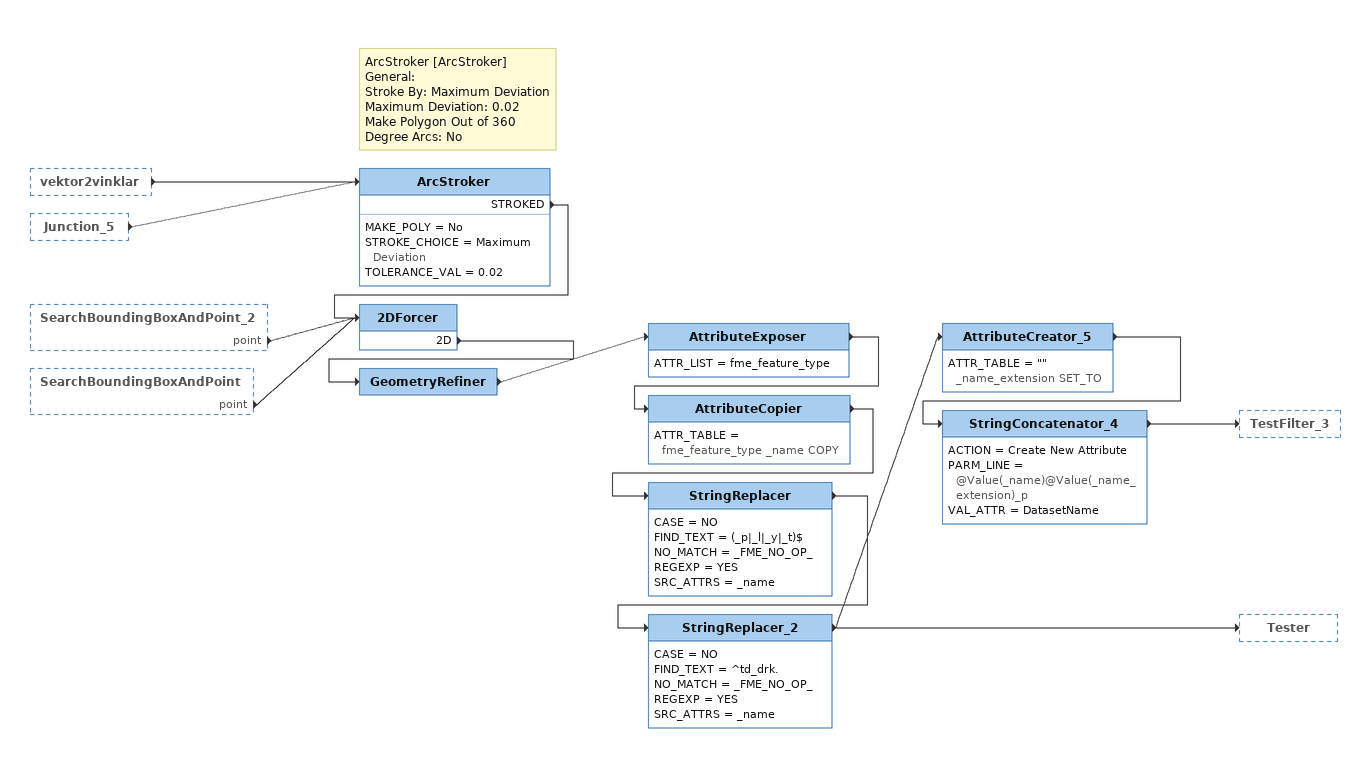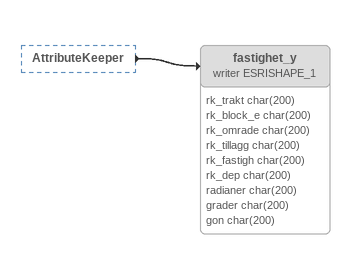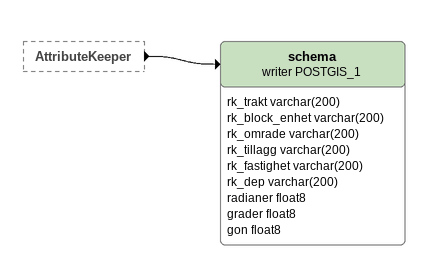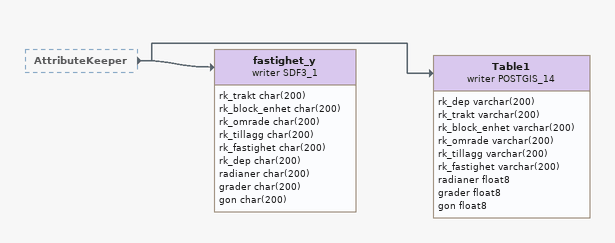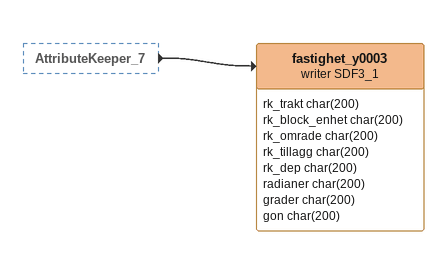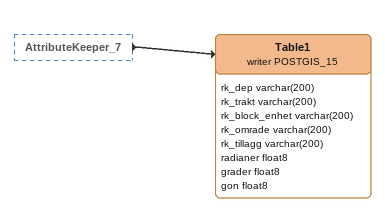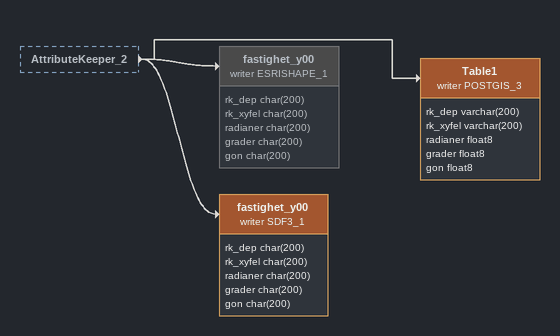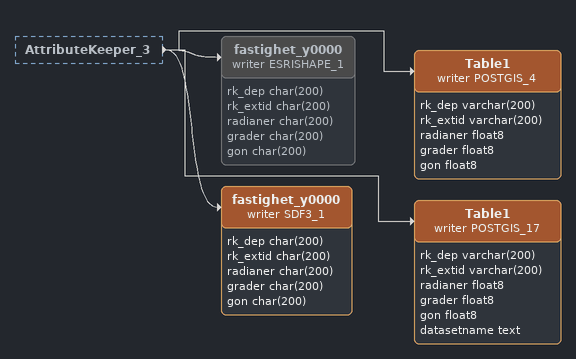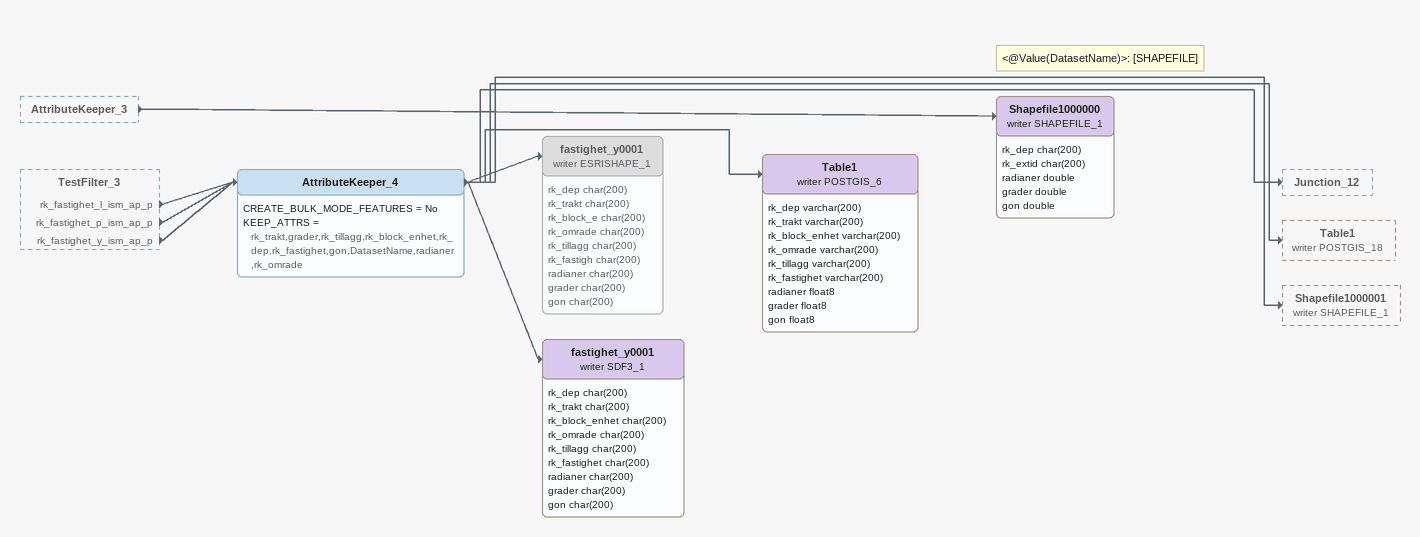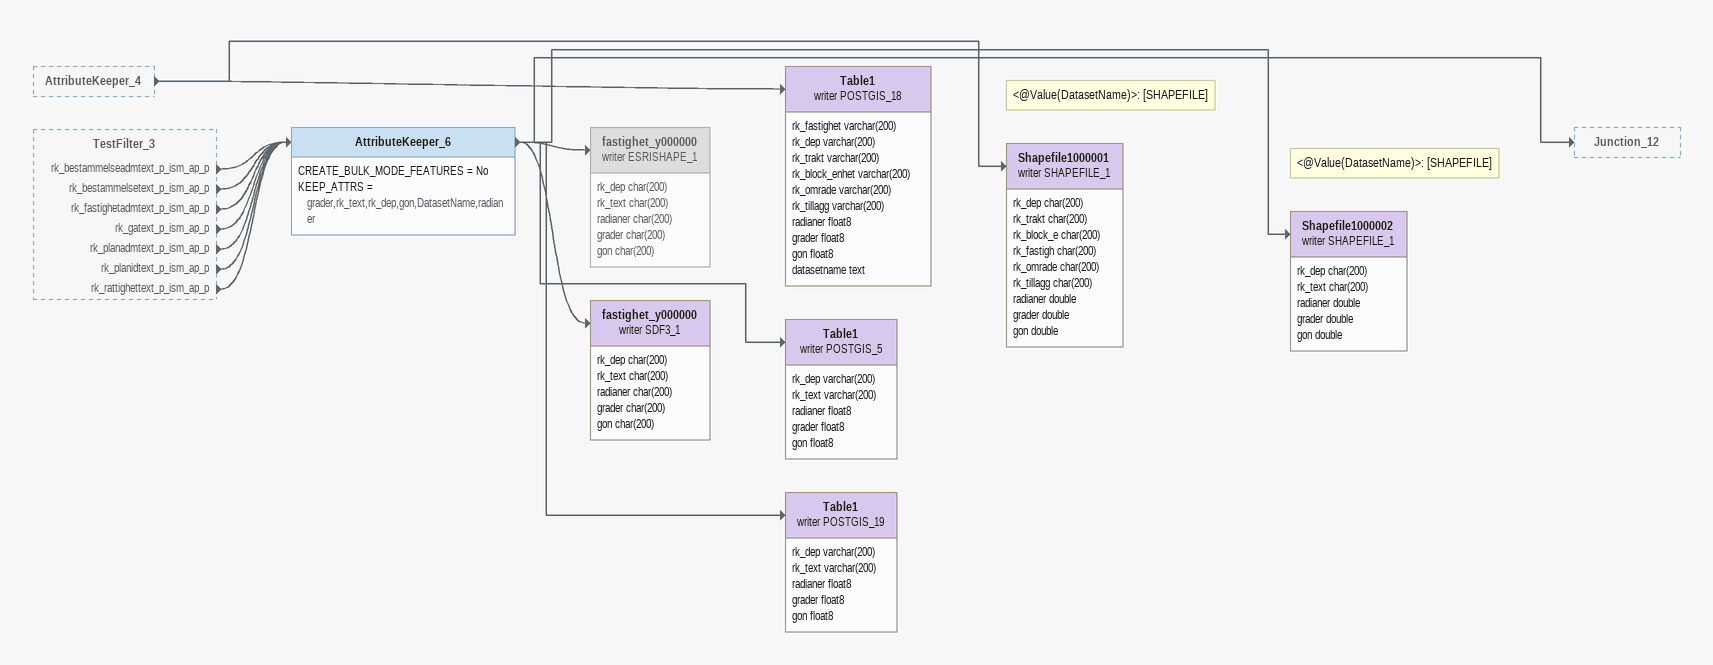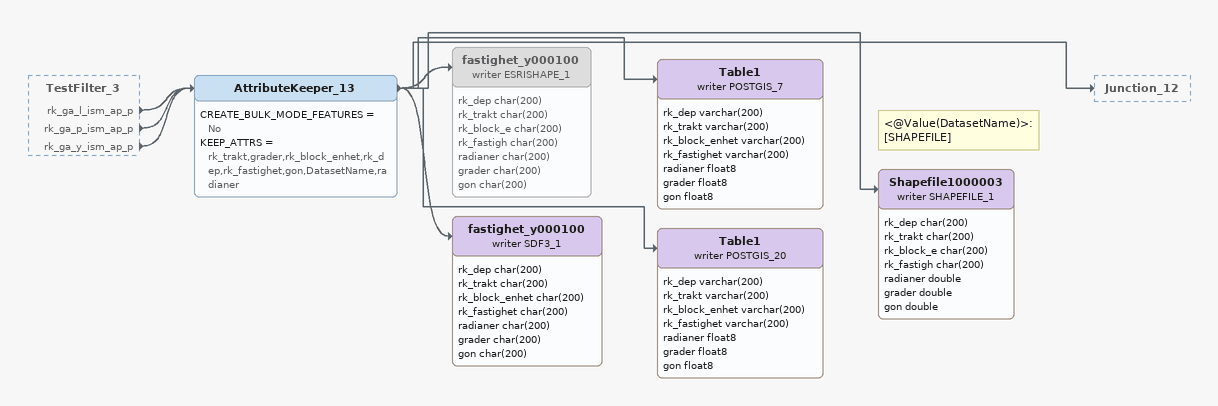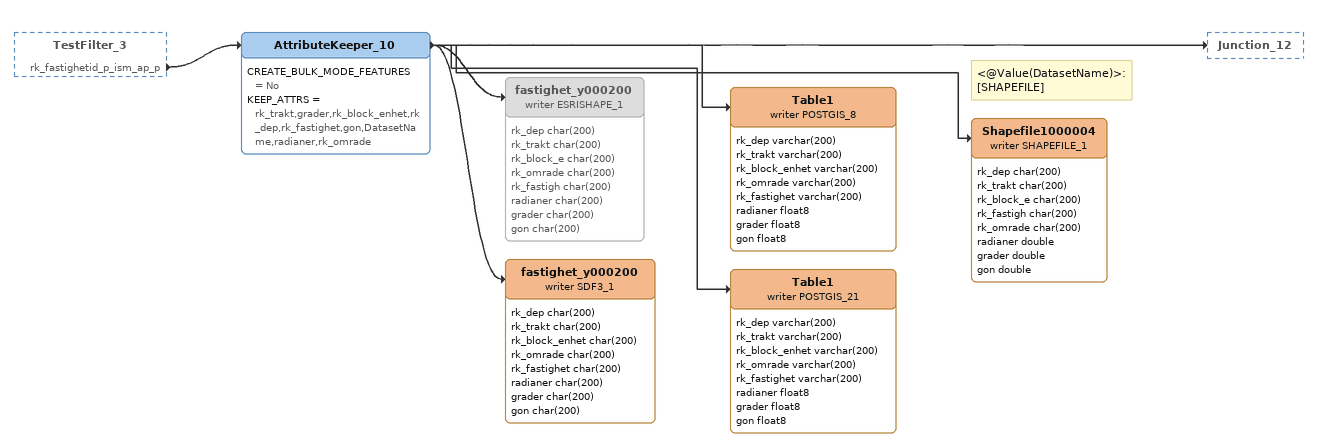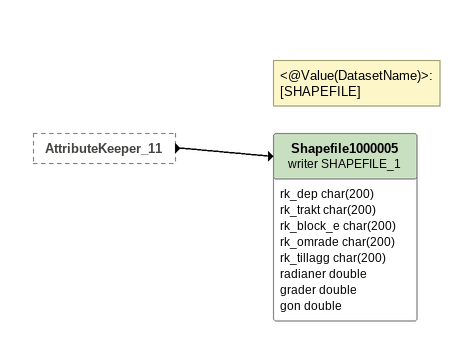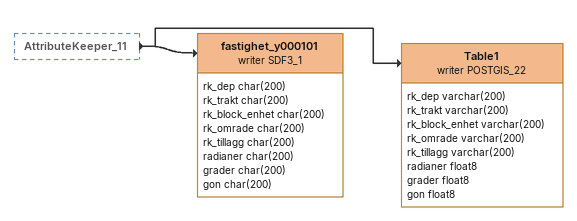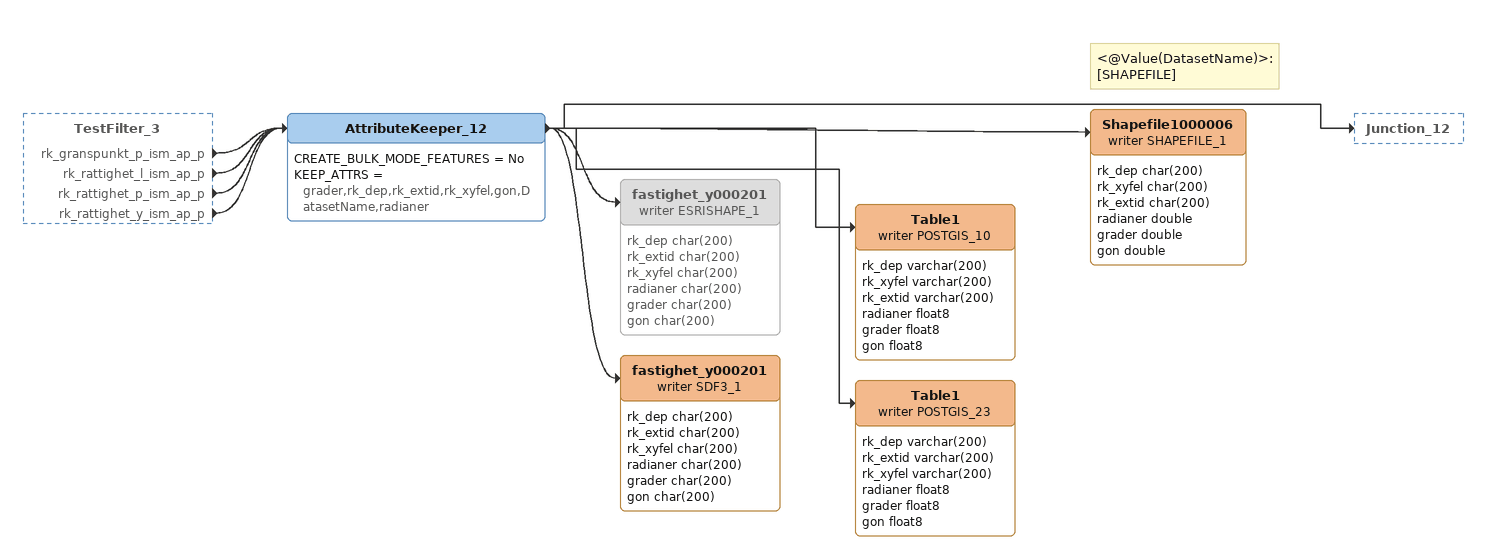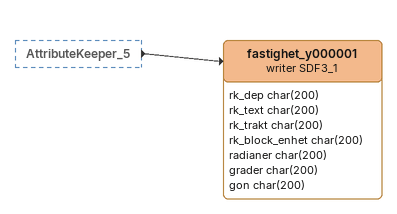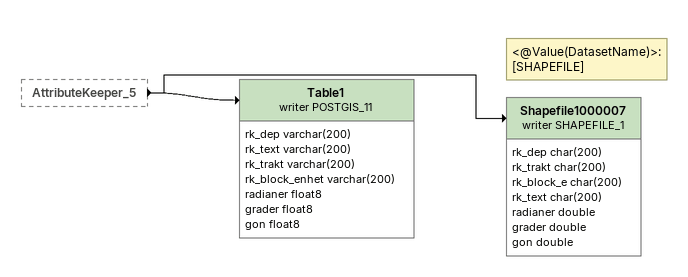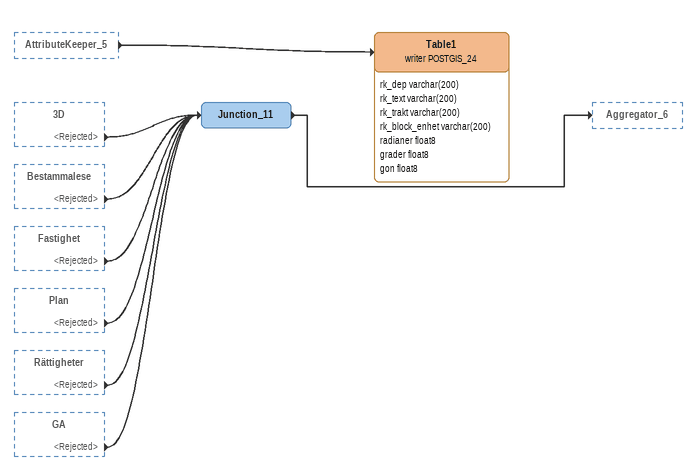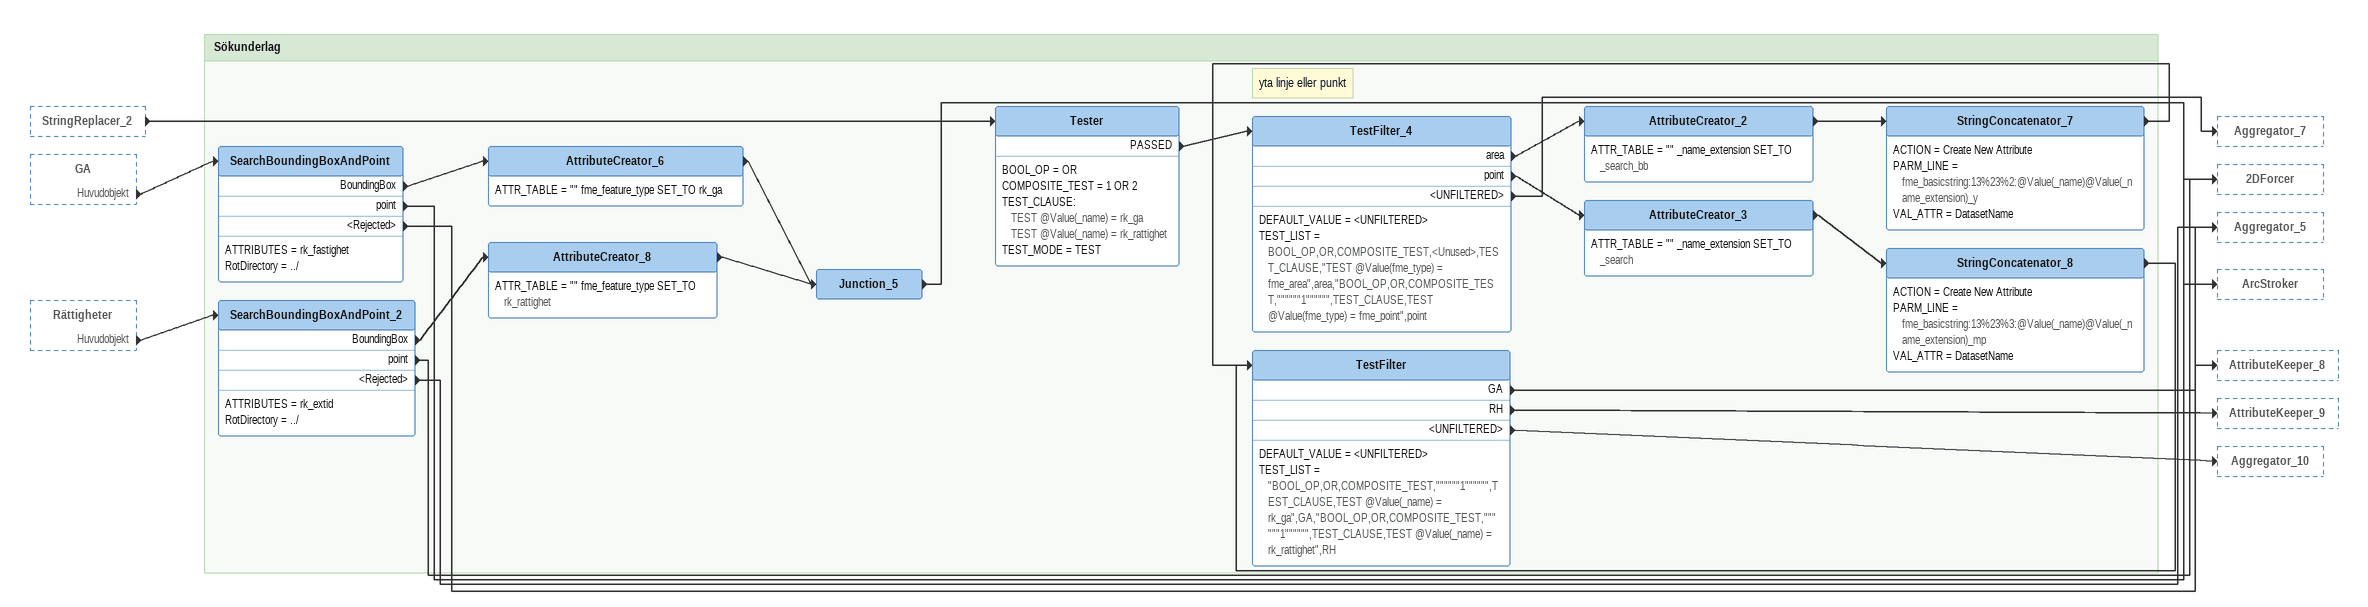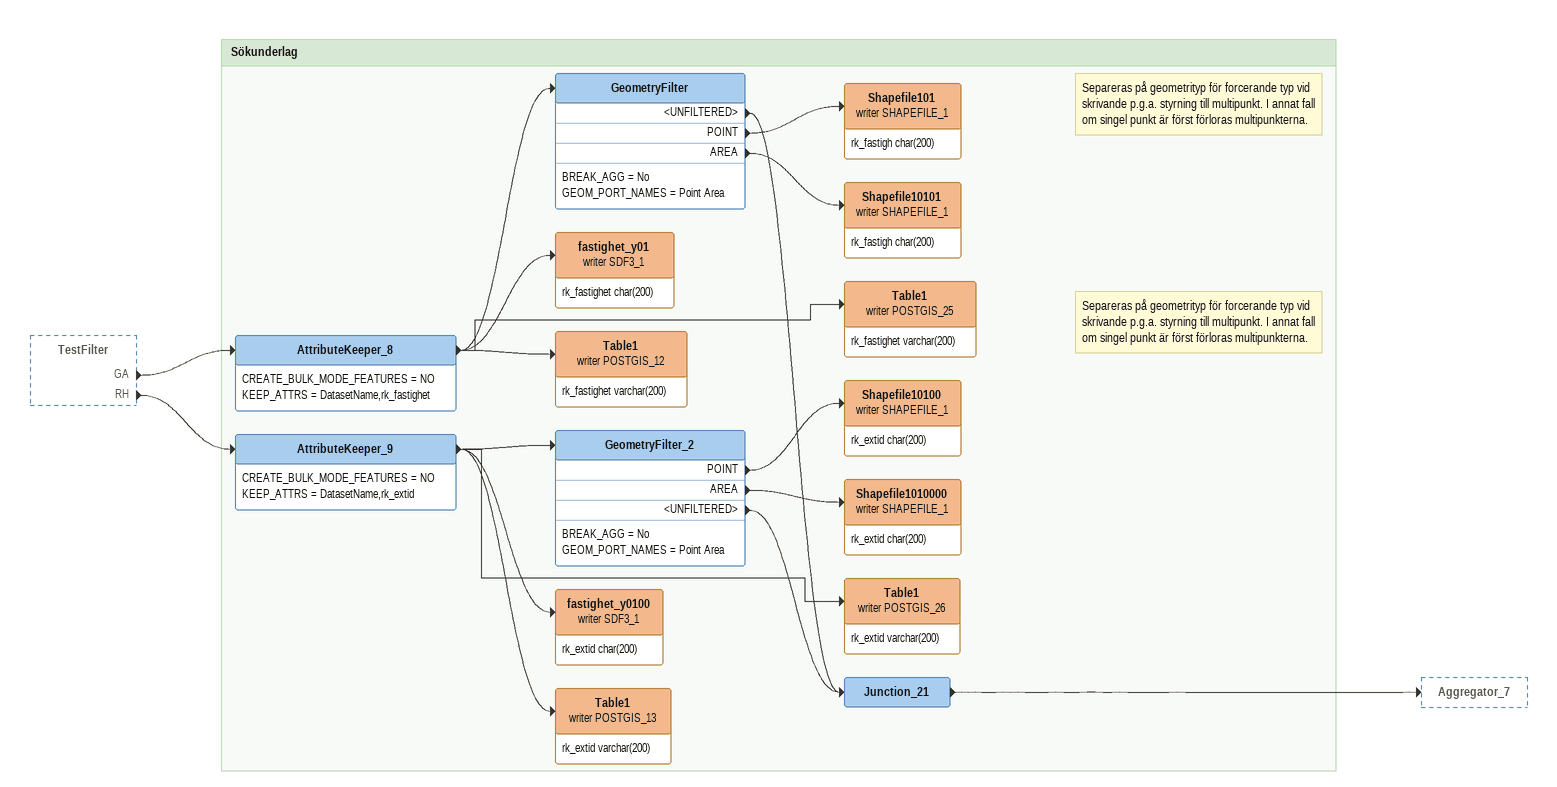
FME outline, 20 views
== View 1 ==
vektor2vinklar [outside]
    -> ArcStroker
Junction_5 [outside]
    -> ArcStroker
SearchBoundingBoxAndPoint_2 [outside]
    point -> 2DForcer
SearchBoundingBoxAndPoint [outside]
    point -> 2DForcer
Note: ArcStroker [ArcStroker] / General: / Stroke By: Maximum Deviation / Maximum Deviation: 0.02 / Make Polygon Out of 360 Degree Arcs: No
ArcStroker
    MAKE_POLY = No
    STROKE_CHOICE = Maximum Deviation
    TOLERANCE_VAL = 0.02
    STROKED -> 2DForcer
2DForcer
    2D -> GeometryRefiner
GeometryRefiner
    -> AttributeExposer
AttributeExposer
    ATTR_LIST = fme_feature_type
    -> AttributeCopier
AttributeCopier
    ATTR_TABLE = fme_feature_type _name COPY
    -> StringReplacer
StringReplacer
    CASE = NO
    FIND_TEXT = (_p|_l|_y|_t)$
    NO_MATCH = _FME_NO_OP_
    REGEXP = YES
    SRC_ATTRS = _name
    -> StringReplacer_2
StringReplacer_2
    CASE = NO
    FIND_TEXT = ^td_drk.
    NO_MATCH = _FME_NO_OP_
    REGEXP = YES
    SRC_ATTRS = _name
    -> AttributeCreator_5
    -> Tester
AttributeCreator_5
    ATTR_TABLE = "" _name_extension SET_TO
    -> StringConcatenator_4
StringConcatenator_4
    ACTION = Create New Attribute
    PARM_LINE = @Value(_name)@Value(_name_extension)_p
    VAL_ATTR = DatasetName
    -> TestFilter_3

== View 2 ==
AttributeKeeper [outside]
    -> fastighet_y (writer ESRISHAPE_1)
fastighet_y (writer ESRISHAPE_1) [off]
    attributes: rk_trakt char(200), rk_block_e char(200), rk_omrade char(200), rk_tillagg char(200), rk_fastigh char(200), rk_dep char(200), radianer char(200), grader char(200), gon char(200)

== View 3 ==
AttributeKeeper [outside]
    -> schema (writer POSTGIS_1)
schema (writer POSTGIS_1)
    attributes: rk_trakt varchar(200), rk_block_enhet varchar(200), rk_omrade varchar(200), rk_tillagg varchar(200), rk_fastighet varchar(200), rk_dep varchar(200), radianer float8, grader float8, gon float8

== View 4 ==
AttributeKeeper [outside]
    -> fastighet_y (writer SDF3_1)
    -> Table1 (writer POSTGIS_14)
fastighet_y (writer SDF3_1)
    attributes: rk_trakt char(200), rk_block_enhet char(200), rk_omrade char(200), rk_tillagg char(200), rk_fastighet char(200), rk_dep char(200), radianer char(200), grader char(200), gon char(200)
Table1 (writer POSTGIS_14)
    attributes: rk_dep varchar(200), rk_trakt varchar(200), rk_block_enhet varchar(200), rk_omrade varchar(200), rk_tillagg varchar(200), rk_fastighet varchar(200), radianer float8, grader float8, gon float8

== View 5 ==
AttributeKeeper_7 [outside]
    -> fastighet_y0003 (writer SDF3_1)
fastighet_y0003 (writer SDF3_1)
    attributes: rk_trakt char(200), rk_block_enhet char(200), rk_omrade char(200), rk_tillagg char(200), rk_dep char(200), radianer char(200), grader char(200), gon char(200)

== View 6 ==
AttributeKeeper_7 [outside]
    -> Table1 (writer POSTGIS_15)
Table1 (writer POSTGIS_15)
    attributes: rk_dep varchar(200), rk_trakt varchar(200), rk_block_enhet varchar(200), rk_omrade varchar(200), rk_tillagg varchar(200), radianer float8, grader float8, gon float8

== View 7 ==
AttributeKeeper_2 [outside]
    -> fastighet_y00 (writer ESRISHAPE_1)
    -> fastighet_y00 (writer SDF3_1)
    -> Table1 (writer POSTGIS_3)
fastighet_y00 (writer ESRISHAPE_1) [off]
    attributes: rk_dep char(200), rk_xyfel char(200), radianer char(200), grader char(200), gon char(200)
Table1 (writer POSTGIS_3)
    attributes: rk_dep varchar(200), rk_xyfel varchar(200), radianer float8, grader float8, gon float8
fastighet_y00 (writer SDF3_1)
    attributes: rk_dep char(200), rk_xyfel char(200), radianer char(200), grader char(200), gon char(200)

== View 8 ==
AttributeKeeper_3 [outside]
    -> fastighet_y0000 (writer ESRISHAPE_1)
    -> fastighet_y0000 (writer SDF3_1)
    -> Table1 (writer POSTGIS_4)
    -> Table1 (writer POSTGIS_17)
fastighet_y0000 (writer ESRISHAPE_1) [off]
    attributes: rk_dep char(200), rk_extid char(200), radianer char(200), grader char(200), gon char(200)
Table1 (writer POSTGIS_4)
    attributes: rk_dep varchar(200), rk_extid varchar(200), radianer float8, grader float8, gon float8
fastighet_y0000 (writer SDF3_1)
    attributes: rk_dep char(200), rk_extid char(200), radianer char(200), grader char(200), gon char(200)
Table1 (writer POSTGIS_17)
    attributes: rk_dep varchar(200), rk_extid varchar(200), radianer float8, grader float8, gon float8, datasetname text

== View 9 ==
AttributeKeeper_3 [outside]
    -> Shapefile1000000 (writer SHAPEFILE_1)
TestFilter_3 [outside]
    rk_fastighet_l_ism_ap_p -> AttributeKeeper_4
    rk_fastighet_p_ism_ap_p -> AttributeKeeper_4
    rk_fastighet_y_ism_ap_p -> AttributeKeeper_4
Note: <@Value(DatasetName)>: [SHAPEFILE]
Shapefile1000000 (writer SHAPEFILE_1)
    attributes: rk_dep char(200), rk_extid char(200), radianer double, grader double, gon double
AttributeKeeper_4
    CREATE_BULK_MODE_FEATURES = No
    KEEP_ATTRS = rk_trakt,grader,rk_tillagg,rk_block_enhet,rk_dep,rk_fastighet,gon,DatasetName,radianer,rk_omrade
    -> fastighet_y0001 (writer ESRISHAPE_1)
    -> fastighet_y0001 (writer SDF3_1)
    -> Junction_12
    -> Table1 (writer POSTGIS_6)
    -> Table1 (writer POSTGIS_18)
    -> Shapefile1000001 (writer SHAPEFILE_1)
fastighet_y0001 (writer ESRISHAPE_1) [off]
    attributes: rk_dep char(200), rk_trakt char(200), rk_block_e char(200), rk_omrade char(200), rk_tillagg char(200), rk_fastigh char(200), radianer char(200), grader char(200), gon char(200)
Table1 (writer POSTGIS_6)
    attributes: rk_dep varchar(200), rk_trakt varchar(200), rk_block_enhet varchar(200), rk_omrade varchar(200), rk_tillagg varchar(200), rk_fastighet varchar(200), radianer float8, grader float8, gon float8
fastighet_y0001 (writer SDF3_1)
    attributes: rk_dep char(200), rk_trakt char(200), rk_block_enhet char(200), rk_omrade char(200), rk_tillagg char(200), rk_fastighet char(200), radianer char(200), grader char(200), gon char(200)

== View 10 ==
AttributeKeeper_4 [outside]
    -> Table1 (writer POSTGIS_18)
    -> Shapefile1000001 (writer SHAPEFILE_1)
TestFilter_3 [outside]
    rk_bestammelseadmtext_p_ism_ap_p -> AttributeKeeper_6
    rk_bestammelsetext_p_ism_ap_p -> AttributeKeeper_6
    rk_fastighetadmtext_p_ism_ap_p -> AttributeKeeper_6
    rk_gatext_p_ism_ap_p -> AttributeKeeper_6
    rk_planadmtext_p_ism_ap_p -> AttributeKeeper_6
    rk_planidtext_p_ism_ap_p -> AttributeKeeper_6
    rk_rattighettext_p_ism_ap_p -> AttributeKeeper_6
Table1 (writer POSTGIS_18)
    attributes: rk_fastighet varchar(200), rk_dep varchar(200), rk_trakt varchar(200), rk_block_enhet varchar(200), rk_omrade varchar(200), rk_tillagg varchar(200), radianer float8, grader float8, gon float8, datasetname text
Note: <@Value(DatasetName)>: [SHAPEFILE]
Shapefile1000001 (writer SHAPEFILE_1)
    attributes: rk_dep char(200), rk_trakt char(200), rk_block_e char(200), rk_fastigh char(200), rk_omrade char(200), rk_tillagg char(200), radianer double, grader double, gon double
AttributeKeeper_6
    CREATE_BULK_MODE_FEATURES = No
    KEEP_ATTRS = grader,rk_text,rk_dep,gon,DatasetName,radianer
    -> fastighet_y000000 (writer ESRISHAPE_1)
    -> fastighet_y000000 (writer SDF3_1)
    -> Junction_12
    -> Table1 (writer POSTGIS_5)
    -> Table1 (writer POSTGIS_19)
    -> Shapefile1000002 (writer SHAPEFILE_1)
fastighet_y000000 (writer ESRISHAPE_1) [off]
    attributes: rk_dep char(200), rk_text char(200), radianer char(200), grader char(200), gon char(200)
Table1 (writer POSTGIS_5)
    attributes: rk_dep varchar(200), rk_text varchar(200), radianer float8, grader float8, gon float8
fastighet_y000000 (writer SDF3_1)
    attributes: rk_dep char(200), rk_text char(200), radianer char(200), grader char(200), gon char(200)
Table1 (writer POSTGIS_19)
    attributes: rk_dep varchar(200), rk_text varchar(200), radianer float8, grader float8, gon float8
Note: <@Value(DatasetName)>: [SHAPEFILE]
Shapefile1000002 (writer SHAPEFILE_1)
    attributes: rk_dep char(200), rk_text char(200), radianer double, grader double, gon double

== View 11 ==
TestFilter_3 [outside]
    rk_ga_l_ism_ap_p -> AttributeKeeper_13
    rk_ga_p_ism_ap_p -> AttributeKeeper_13
    rk_ga_y_ism_ap_p -> AttributeKeeper_13
AttributeKeeper_13
    CREATE_BULK_MODE_FEATURES = No
    KEEP_ATTRS = rk_trakt,grader,rk_block_enhet,rk_dep,rk_fastighet,gon,DatasetName,radianer
    -> fastighet_y000100 (writer ESRISHAPE_1)
    -> fastighet_y000100 (writer SDF3_1)
    -> Junction_12
    -> Table1 (writer POSTGIS_7)
    -> Table1 (writer POSTGIS_20)
    -> Shapefile1000003 (writer SHAPEFILE_1)
fastighet_y000100 (writer ESRISHAPE_1) [off]
    attributes: rk_dep char(200), rk_trakt char(200), rk_block_e char(200), rk_fastigh char(200), radianer char(200), grader char(200), gon char(200)
Table1 (writer POSTGIS_7)
    attributes: rk_dep varchar(200), rk_trakt varchar(200), rk_block_enhet varchar(200), rk_fastighet varchar(200), radianer float8, grader float8, gon float8
fastighet_y000100 (writer SDF3_1)
    attributes: rk_dep char(200), rk_trakt char(200), rk_block_enhet char(200), rk_fastighet char(200), radianer char(200), grader char(200), gon char(200)
Table1 (writer POSTGIS_20)
    attributes: rk_dep varchar(200), rk_trakt varchar(200), rk_block_enhet varchar(200), rk_fastighet varchar(200), radianer float8, grader float8, gon float8
Note: <@Value(DatasetName)>: [SHAPEFILE]
Shapefile1000003 (writer SHAPEFILE_1)
    attributes: rk_dep char(200), rk_trakt char(200), rk_block_e char(200), rk_fastigh char(200), radianer double, grader double, gon double

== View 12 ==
TestFilter_3 [outside]
    rk_fastighetid_p_ism_ap_p -> AttributeKeeper_10
AttributeKeeper_10
    CREATE_BULK_MODE_FEATURES = No
    KEEP_ATTRS = rk_trakt,grader,rk_block_enhet,rk_dep,rk_fastighet,gon,DatasetName,radianer,rk_omrade
    -> fastighet_y000200 (writer ESRISHAPE_1)
    -> fastighet_y000200 (writer SDF3_1)
    -> Junction_12
    -> Table1 (writer POSTGIS_8)
    -> Table1 (writer POSTGIS_21)
    -> Shapefile1000004 (writer SHAPEFILE_1)
fastighet_y000200 (writer ESRISHAPE_1) [off]
    attributes: rk_dep char(200), rk_trakt char(200), rk_block_e char(200), rk_omrade char(200), rk_fastigh char(200), radianer char(200), grader char(200), gon char(200)
Table1 (writer POSTGIS_8)
    attributes: rk_dep varchar(200), rk_trakt varchar(200), rk_block_enhet varchar(200), rk_omrade varchar(200), rk_fastighet varchar(200), radianer float8, grader float8, gon float8
Note: <@Value(DatasetName)>: [SHAPEFILE]
Shapefile1000004 (writer SHAPEFILE_1)
    attributes: rk_dep char(200), rk_trakt char(200), rk_block_e char(200), rk_fastigh char(200), rk_omrade char(200), radianer double, grader double, gon double
fastighet_y000200 (writer SDF3_1)
    attributes: rk_dep char(200), rk_trakt char(200), rk_block_enhet char(200), rk_omrade char(200), rk_fastighet char(200), radianer char(200), grader char(200), gon char(200)
Table1 (writer POSTGIS_21)
    attributes: rk_dep varchar(200), rk_trakt varchar(200), rk_block_enhet varchar(200), rk_omrade varchar(200), rk_fastighet varchar(200), radianer float8, grader float8, gon float8

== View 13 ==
AttributeKeeper_11 [outside]
    -> Shapefile1000005 (writer SHAPEFILE_1)
Note: <@Value(DatasetName)>: [SHAPEFILE]
Shapefile1000005 (writer SHAPEFILE_1)
    attributes: rk_dep char(200), rk_trakt char(200), rk_block_e char(200), rk_omrade char(200), rk_tillagg char(200), radianer double, grader double, gon double

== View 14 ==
AttributeKeeper_11 [outside]
    -> fastighet_y000101 (writer SDF3_1)
    -> Table1 (writer POSTGIS_22)
fastighet_y000101 (writer SDF3_1)
    attributes: rk_dep char(200), rk_trakt char(200), rk_block_enhet char(200), rk_omrade char(200), rk_tillagg char(200), radianer char(200), grader char(200), gon char(200)
Table1 (writer POSTGIS_22)
    attributes: rk_dep varchar(200), rk_trakt varchar(200), rk_block_enhet varchar(200), rk_omrade varchar(200), rk_tillagg varchar(200), radianer float8, grader float8, gon float8

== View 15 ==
TestFilter_3 [outside]
    rk_granspunkt_p_ism_ap_p -> AttributeKeeper_12
    rk_rattighet_l_ism_ap_p -> AttributeKeeper_12
    rk_rattighet_p_ism_ap_p -> AttributeKeeper_12
    rk_rattighet_y_ism_ap_p -> AttributeKeeper_12
AttributeKeeper_12
    CREATE_BULK_MODE_FEATURES = No
    KEEP_ATTRS = grader,rk_dep,rk_extid,rk_xyfel,gon,DatasetName,radianer
    -> fastighet_y000201 (writer ESRISHAPE_1)
    -> fastighet_y000201 (writer SDF3_1)
    -> Junction_12
    -> Table1 (writer POSTGIS_10)
    -> Table1 (writer POSTGIS_23)
    -> Shapefile1000006 (writer SHAPEFILE_1)
Note: <@Value(DatasetName)>: [SHAPEFILE]
Shapefile1000006 (writer SHAPEFILE_1)
    attributes: rk_dep char(200), rk_xyfel char(200), rk_extid char(200), radianer double, grader double, gon double
fastighet_y000201 (writer ESRISHAPE_1) [off]
    attributes: rk_dep char(200), rk_extid char(200), rk_xyfel char(200), radianer char(200), grader char(200), gon char(200)
Table1 (writer POSTGIS_10)
    attributes: rk_dep varchar(200), rk_xyfel varchar(200), rk_extid varchar(200), radianer float8, grader float8, gon float8
fastighet_y000201 (writer SDF3_1)
    attributes: rk_dep char(200), rk_extid char(200), rk_xyfel char(200), radianer char(200), grader char(200), gon char(200)
Table1 (writer POSTGIS_23)
    attributes: rk_dep varchar(200), rk_extid varchar(200), rk_xyfel varchar(200), radianer float8, grader float8, gon float8

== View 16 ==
AttributeKeeper_5 [outside]
    -> fastighet_y000001 (writer SDF3_1)
fastighet_y000001 (writer SDF3_1)
    attributes: rk_dep char(200), rk_text char(200), rk_trakt char(200), rk_block_enhet char(200), radianer char(200), grader char(200), gon char(200)

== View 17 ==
AttributeKeeper_5 [outside]
    -> Table1 (writer POSTGIS_11)
    -> Shapefile1000007 (writer SHAPEFILE_1)
Table1 (writer POSTGIS_11)
    attributes: rk_dep varchar(200), rk_text varchar(200), rk_trakt varchar(200), rk_block_enhet varchar(200), radianer float8, grader float8, gon float8
Note: <@Value(DatasetName)>: [SHAPEFILE]
Shapefile1000007 (writer SHAPEFILE_1)
    attributes: rk_dep char(200), rk_trakt char(200), rk_block_e char(200), rk_text char(200), radianer double, grader double, gon double

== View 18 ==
AttributeKeeper_5 [outside]
    -> Table1 (writer POSTGIS_24)
3D [outside]
    <Rejected> -> Junction_11
Bestammalese [outside]
    <Rejected> -> Junction_11
Fastighet [outside]
    <Rejected> -> Junction_11
Plan [outside]
    <Rejected> -> Junction_11
Rättigheter [outside]
    <Rejected> -> Junction_11
GA [outside]
    <Rejected> -> Junction_11
Table1 (writer POSTGIS_24)
    attributes: rk_dep varchar(200), rk_text varchar(200), rk_trakt varchar(200), rk_block_enhet varchar(200), radianer float8, grader float8, gon float8
Junction_11
    -> Aggregator_6

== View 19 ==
StringReplacer_2 [outside]
    -> Tester
GA [outside]
    Huvudobjekt -> SearchBoundingBoxAndPoint
Rättigheter [outside]
    Huvudobjekt -> SearchBoundingBoxAndPoint_2

Bookmark: Sökunderlag
SearchBoundingBoxAndPoint
    ATTRIBUTES = rk_fastighet
    RotDirectory = ../
    BoundingBox -> AttributeCreator_6
    point -> 2DForcer
    <Rejected> -> Aggregator_5
AttributeCreator_6
    ATTR_TABLE = "" fme_feature_type SET_TO rk_ga
    -> Junction_5
SearchBoundingBoxAndPoint_2
    ATTRIBUTES = rk_extid
    RotDirectory = ../
    BoundingBox -> AttributeCreator_8
    point -> 2DForcer
    <Rejected> -> Aggregator_5
AttributeCreator_8
    ATTR_TABLE = "" fme_feature_type SET_TO rk_rattighet
    -> Junction_5
Junction_5
    -> ArcStroker
Tester
    BOOL_OP = OR
    COMPOSITE_TEST = 1 OR 2
    TEST_CLAUSE:
      TEST @Value(_name) = rk_ga
      TEST @Value(_name) = rk_rattighet
    TEST_MODE = TEST
    PASSED -> TestFilter_4
Note: yta linje eller punkt
TestFilter_4
    DEFAULT_VALUE = <UNFILTERED>
    TEST_LIST = BOOL_OP,OR,COMPOSITE_TEST,<Unused>,TEST_CLAUSE,"TEST @Value(fme_type) = fme_area",area,"BOOL_OP,OR,COMPOSITE_TEST,""""""1"""""",TEST_CLAUSE,TEST @Value(fme_type) = fme_point",point
    area -> AttributeCreator_2
    point -> AttributeCreator_3
    <UNFILTERED> -> Aggregator_7
AttributeCreator_2
    ATTR_TABLE = "" _name_extension SET_TO _search_bb
    -> StringConcatenator_7
StringConcatenator_7
    ACTION = Create New Attribute
    PARM_LINE = fme_basicstring:13%23%2:@Value(_name)@Value(_name_extension)_y
    VAL_ATTR = DatasetName
    -> TestFilter
AttributeCreator_3
    ATTR_TABLE = "" _name_extension SET_TO _search
    -> StringConcatenator_8
StringConcatenator_8
    ACTION = Create New Attribute
    PARM_LINE = fme_basicstring:13%23%3:@Value(_name)@Value(_name_extension)_mp
    VAL_ATTR = DatasetName
    -> TestFilter
TestFilter
    DEFAULT_VALUE = <UNFILTERED>
    TEST_LIST = "BOOL_OP,OR,COMPOSITE_TEST,""""""1"""""",TEST_CLAUSE,TEST @Value(_name) = rk_ga",GA,"BOOL_OP,OR,COMPOSITE_TEST,""""""1"""""",TEST_CLAUSE,TEST @Value(_name) = rk_rattighet",RH
    GA -> AttributeKeeper_8
    RH -> AttributeKeeper_9
    <UNFILTERED> -> Aggregator_10

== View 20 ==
TestFilter [outside]
    GA -> AttributeKeeper_8
    RH -> AttributeKeeper_9

Bookmark: Sökunderlag
AttributeKeeper_8
    CREATE_BULK_MODE_FEATURES = NO
    KEEP_ATTRS = DatasetName,rk_fastighet
    -> fastighet_y01 (writer SDF3_1)
    -> GeometryFilter
    -> Table1 (writer POSTGIS_12)
    -> Table1 (writer POSTGIS_25)
GeometryFilter
    BREAK_AGG = No
    GEOM_PORT_NAMES = Point Area
    <UNFILTERED> -> Junction_21
    POINT -> Shapefile101 (writer SHAPEFILE_1)
    AREA -> Shapefile10101 (writer SHAPEFILE_1)
Note: Separeras på geometrityp för forcerande typ vid skrivande p.g.a. styrning till multipunkt. I annat fall om singel punkt är först förloras multipunkterna.
Shapefile101 (writer SHAPEFILE_1)
    attributes: rk_fastigh char(200)
Shapefile10101 (writer SHAPEFILE_1)
    attributes: rk_fastigh char(200)
fastighet_y01 (writer SDF3_1)
    attributes: rk_fastighet char(200)
Table1 (writer POSTGIS_25)
    attributes: rk_fastighet varchar(200)
Table1 (writer POSTGIS_12)
    attributes: rk_fastighet varchar(200)
AttributeKeeper_9
    CREATE_BULK_MODE_FEATURES = NO
    KEEP_ATTRS = DatasetName,rk_extid
    -> fastighet_y0100 (writer SDF3_1)
    -> GeometryFilter_2
    -> Table1 (writer POSTGIS_26)
    -> Table1 (writer POSTGIS_13)
GeometryFilter_2
    BREAK_AGG = No
    GEOM_PORT_NAMES = Point Area
    POINT -> Shapefile10100 (writer SHAPEFILE_1)
    AREA -> Shapefile1010000 (writer SHAPEFILE_1)
    <UNFILTERED> -> Junction_21
Note: Separeras på geometrityp för forcerande typ vid skrivande p.g.a. styrning till multipunkt. I annat fall om singel punkt är först förloras multipunkterna.
Shapefile10100 (writer SHAPEFILE_1)
    attributes: rk_extid char(200)
Shapefile1010000 (writer SHAPEFILE_1)
    attributes: rk_extid char(200)
Junction_21
    -> Aggregator_7
fastighet_y0100 (writer SDF3_1)
    attributes: rk_extid char(200)
Table1 (writer POSTGIS_26)
    attributes: rk_extid varchar(200)
Table1 (writer POSTGIS_13)
    attributes: rk_extid varchar(200)
